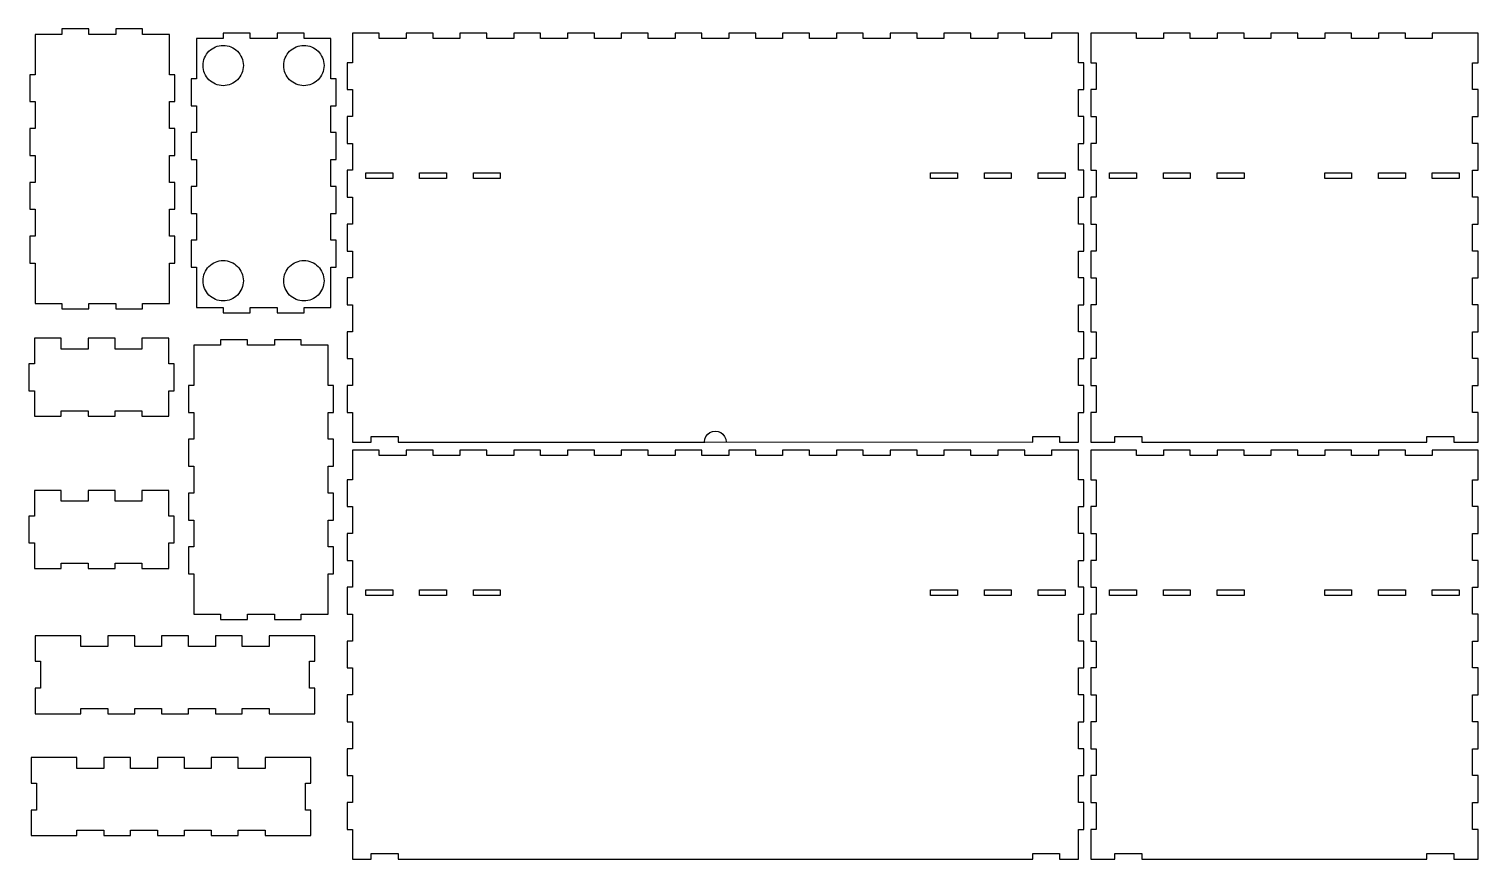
# Model space of a CAD drawing. Extents: x 3 to 542, y 8 to 317.
import ezdxf

# ---------------------------------------------------------------- set-up
doc = ezdxf.new("R2010")
doc.units = 0
doc.layers.add('Layer_1', color=7, linetype='CONTINUOUS')

msp = doc.modelspace()

# ---------------------------------------------------------------- linework, layer by layer
at = {"layer": 'Layer_1', "color": 1}
for points in [[(55.407458, 314.866622), (45.40749, 314.866622), (45.40749, 316.866632), (35.407523, 316.866632), (35.407523, 314.866622), (25.407529, 314.866622), (25.407529, 316.866632), (15.407561, 316.866632), (15.407561, 314.866622), (5.407594, 314.866622), (5.407594, 299.866645), (3.407585, 299.866645), (3.407585, 289.866677), (5.407594, 289.866677), (5.407594, 279.866683), (3.407585, 279.866683), (3.407585, 269.866743), (5.407594, 269.866743), (5.407594, 259.866749), (3.407585, 259.866749), (3.407585, 249.866781), (5.407594, 249.866781), (5.407594, 239.866787), (3.407585, 239.866787), (3.407585, 229.866846), (5.407594, 229.866846), (5.407594, 219.866853), (5.407594, 214.866869), (15.407561, 214.866869), (15.407561, 212.866886), (25.407529, 212.866886), (25.407529, 214.866869), (35.407523, 214.866869), (35.407523, 212.866886), (45.40749, 212.866886), (45.40749, 214.866869), (55.407458, 214.866869), (55.407458, 229.866846), (57.407467, 229.866846), (57.407467, 239.866787), (55.407458, 239.866787), (55.407458, 249.866781), (57.407467, 249.866781), (57.407467, 259.866749), (55.407458, 259.866749), (55.407458, 269.866743), (57.407467, 269.866743), (57.407467, 279.866683), (55.407458, 279.866683), (55.407458, 289.866677), (57.407467, 289.866677), (57.407467, 299.866645), (55.407458, 299.866645), (55.407458, 309.866639)], [(115.40731, 313.339161), (105.407342, 313.339161), (105.407342, 315.33917), (95.407375, 315.33917), (95.407375, 313.339161), (85.407381, 313.339161), (85.407381, 315.33917), (75.407413, 315.33917), (75.407413, 313.339161), (65.407446, 313.339161), (65.407446, 298.339183), (63.407437, 298.339183), (63.407437, 288.339216), (65.407446, 288.339216), (65.407446, 278.339221), (63.407437, 278.339221), (63.407437, 268.33928), (65.407446, 268.33928), (65.407446, 258.339286), (63.407437, 258.339286), (63.407437, 248.339319), (65.407446, 248.339319), (65.407446, 238.339325), (63.407437, 238.339325), (63.407437, 228.339385), (65.407446, 228.339385), (65.407446, 218.339391), (65.407446, 213.339407), (75.407413, 213.339407), (75.407413, 211.339425), (85.407381, 211.339425), (85.407381, 213.339407), (95.407375, 213.339407), (95.407375, 211.339425), (105.407342, 211.339425), (105.407342, 213.339407), (115.40731, 213.339407), (115.40731, 228.339385), (117.407319, 228.339385), (117.407319, 238.339325), (115.40731, 238.339325), (115.40731, 248.339319), (117.407319, 248.339319), (117.407319, 258.339286), (115.40731, 258.339286), (115.40731, 268.33928), (117.407319, 268.33928), (117.407319, 278.339221), (115.40731, 278.339221), (115.40731, 288.339216), (117.407319, 288.339216), (117.407319, 298.339183), (115.40731, 298.339183), (115.40731, 308.339177)], [(393.406956, 163.339555), (393.406956, 174.339527), (395.40695, 174.339527), (395.40695, 184.339502), (393.406956, 184.339502), (393.406956, 194.339477), (395.40695, 194.339477), (395.40695, 204.339453), (393.406956, 204.339453), (393.406956, 214.339425), (395.40695, 214.339425), (395.40695, 224.339401), (393.406956, 224.339401), (393.406956, 234.339375), (395.40695, 234.339375), (395.40695, 244.339351), (393.406956, 244.339351), (393.406956, 254.339326), (395.40695, 254.339326), (395.40695, 264.339296), (393.406956, 264.339296), (393.406956, 274.339271), (395.40695, 274.339271), (395.40695, 284.339247), (393.406956, 284.339247), (393.406956, 294.339223), (395.40695, 294.339223), (395.40695, 304.339198), (393.406956, 304.339198), (393.406956, 315.33917), (383.406981, 315.33917), (383.406981, 313.339174), (373.407003, 313.339174), (373.407003, 315.33917), (363.40703, 315.33917), (363.40703, 313.339174), (353.407055, 313.339174), (353.407055, 315.33917), (343.407082, 315.33917), (343.407082, 313.339174), (333.407104, 313.339174), (333.407104, 315.33917), (323.407132, 315.33917), (323.407132, 313.339174), (313.407156, 313.339174), (313.407156, 315.33917), (303.407184, 315.33917), (303.407184, 313.339174), (293.407208, 313.339174), (293.407208, 315.33917), (283.407233, 315.33917), (283.407233, 313.339174), (273.407258, 313.339174), (273.407258, 315.33917), (263.40729, 315.33917), (263.40729, 313.339174), (253.407323, 313.339174), (253.407323, 315.33917), (243.407329, 315.33917), (243.407329, 313.339174), (233.407361, 313.339174), (233.407361, 315.33917), (223.407368, 315.33917), (223.407368, 313.339174), (213.407427, 313.339174), (213.407427, 315.33917), (203.407433, 315.33917), (203.407433, 313.339174), (193.407465, 313.339174), (193.407465, 315.33917), (183.407472, 315.33917), (183.407472, 313.339174), (173.407505, 313.339174), (173.407505, 315.33917), (163.407538, 315.33917), (163.407538, 313.339174), (153.407544, 313.339174), (153.407544, 315.33917), (143.407576, 315.33917), (143.407576, 313.339174), (133.407609, 313.339174), (133.407609, 315.33917), (123.407641, 315.33917), (123.407641, 304.339198), (121.407631, 304.339198), (121.407631, 294.339223), (123.407641, 294.339223), (123.407641, 284.339247), (121.407631, 284.339247), (121.407631, 274.339271), (123.407641, 274.339271), (123.407641, 264.339296), (121.407631, 264.339296), (121.407631, 254.339326), (123.407641, 254.339326), (123.407641, 244.339351), (121.407631, 244.339351), (121.407631, 234.339375), (123.407641, 234.339375), (123.407641, 224.339401), (121.407631, 224.339401), (121.407631, 214.339425), (123.407641, 214.339425), (123.407641, 204.339453), (121.407631, 204.339453), (121.407631, 194.339477), (123.407641, 194.339477), (123.407641, 184.339502), (121.407631, 184.339502), (121.407631, 174.339527), (123.407641, 174.339527), (123.407614, 163.339555), (130.407608, 163.339555), (130.407608, 165.339569), (140.407575, 165.339569), (140.407575, 163.339555), (254.514867, 163.339562), (262.357292, 163.389585), (376.406977, 163.33957), (376.406977, 165.339569), (386.406953, 165.339569), (386.406953, 163.339555)], [(541.996782, 163.339552), (541.996782, 174.339524), (539.996773, 174.339524), (539.996773, 184.339499), (541.996782, 184.339499), (541.996782, 194.339475), (539.996773, 194.339475), (539.996773, 204.33945), (541.996782, 204.33945), (541.996782, 214.339423), (539.996773, 214.339423), (539.996773, 224.339398), (541.996782, 224.339398), (541.996782, 234.339373), (539.996773, 234.339373), (539.996773, 244.339348), (541.996782, 244.339348), (541.996782, 254.339323), (539.996773, 254.339323), (539.996773, 264.339296), (541.996782, 264.339296), (541.996782, 274.339274), (539.996773, 274.339274), (539.996773, 284.339247), (541.996782, 284.339247), (541.996782, 294.339223), (539.996773, 294.339223), (539.996773, 304.339198), (541.996782, 304.339198), (541.996782, 315.33917), (524.996822, 315.33917), (524.996822, 313.339174), (514.996854, 313.339174), (514.996854, 315.33917), (504.996861, 315.33917), (504.996861, 313.339174), (494.996893, 313.339174), (494.996893, 315.33917), (484.996926, 315.33917), (484.996926, 313.339174), (474.996932, 313.339174), (474.996932, 315.33917), (464.996965, 315.33917), (464.996965, 313.339174), (454.996997, 313.339174), (454.996997, 315.33917), (444.99703, 315.33917), (444.99703, 313.339174), (434.997036, 313.339174), (434.997036, 315.33917), (424.997068, 315.33917), (424.997068, 313.339174), (414.997101, 313.339174), (414.997101, 315.33917), (404.997126, 315.33917), (397.997143, 315.33917), (397.997143, 304.339198), (399.997139, 304.339198), (399.997139, 294.339223), (397.997143, 294.339223), (397.997143, 284.339247), (399.997139, 284.339247), (399.997139, 274.339274), (397.997143, 274.339274), (397.997143, 264.339296), (399.997139, 264.339296), (399.997139, 254.339323), (397.997143, 254.339323), (397.997143, 244.339348), (399.997139, 244.339348), (399.997139, 234.339373), (397.997143, 234.339373), (397.997143, 224.339398), (399.997139, 224.339398), (399.997139, 214.339423), (397.997143, 214.339423), (397.997143, 204.33945), (399.997139, 204.33945), (399.997139, 194.339475), (397.997143, 194.339475), (397.997143, 184.339499), (399.997139, 184.339499), (399.997139, 174.339524), (397.997143, 174.339524), (397.997143, 163.339552), (406.997101, 163.339568), (406.997101, 165.339567), (416.997076, 165.339567), (416.997076, 163.339568), (522.996812, 163.339568), (522.996812, 165.339567), (532.99678, 165.339567), (532.99678, 163.339568)], [(55.13241, 172.91539), (55.13241, 182.415349), (57.132393, 182.415349), (57.132393, 192.415342), (55.13241, 192.415342), (55.13241, 201.915301), (45.132416, 201.915301), (45.132416, 197.914965), (35.132449, 197.914965), (35.132449, 201.915301), (25.132482, 201.915301), (25.132482, 197.914965), (15.132514, 197.914965), (15.132514, 201.915301), (5.13252, 201.915301), (5.13252, 192.415342), (3.132511, 192.415342), (3.132511, 182.415349), (5.13252, 182.415349), (5.13252, 172.91539), (15.132514, 172.91539), (15.132514, 174.915373), (25.132482, 174.915373), (25.132482, 172.91539), (35.132449, 172.91539), (35.132449, 174.915373), (45.132416, 174.915373), (45.132416, 172.91539)], [(114.407326, 199.33948), (104.407351, 199.33948), (104.407351, 201.339489), (94.407367, 201.339489), (94.407367, 199.33948), (84.4074, 199.33948), (84.4074, 201.339489), (74.407433, 201.339489), (74.407433, 199.33948), (64.407465, 199.33948), (64.407465, 184.339502), (62.407456, 184.339502), (62.407456, 174.339535), (64.407465, 174.339535), (64.407465, 164.339541), (62.407456, 164.339541), (62.407456, 154.3396), (64.407465, 154.3396), (64.407465, 144.339606), (62.407456, 144.339606), (62.407456, 134.339638), (64.407465, 134.339638), (64.407465, 124.339645), (62.407456, 124.339645), (62.407456, 114.339704), (64.407465, 114.339704), (64.407465, 104.33971), (64.407465, 99.339726), (74.407433, 99.339726), (74.407433, 97.339743), (84.4074, 97.339743), (84.4074, 99.339726), (94.407367, 99.339726), (94.407367, 97.339743), (104.407351, 97.339743), (104.407351, 99.339726), (114.407326, 99.339726), (114.407326, 114.339704), (116.40732, 114.339704), (116.40732, 124.339645), (114.407326, 124.339645), (114.407326, 134.339638), (116.40732, 134.339638), (116.40732, 144.339606), (114.407326, 144.339606), (114.407326, 154.3396), (116.40732, 154.3396), (116.40732, 164.339541), (114.407326, 164.339541), (114.407326, 174.339535), (116.40732, 174.339535), (116.40732, 184.339502), (114.407326, 184.339502), (114.407326, 194.339496)], [(393.406975, 8.339957), (393.406975, 19.339915), (395.406971, 19.339915), (395.406971, 29.339909), (393.406975, 29.339909), (393.406975, 39.339877), (395.406971, 39.339877), (395.406971, 49.339844), (393.406975, 49.339844), (393.406975, 59.339817), (395.406971, 59.339817), (395.406971, 69.339792), (393.406975, 69.339792), (393.406975, 79.339768), (395.406971, 79.339768), (395.406971, 89.33974), (393.406975, 89.33974), (393.406975, 99.339716), (395.406971, 99.339716), (395.406971, 109.339688), (393.406975, 109.339688), (393.406975, 119.339664), (395.406971, 119.339664), (395.406971, 129.339639), (393.406975, 129.339639), (393.406975, 139.339614), (395.406971, 139.339614), (395.406971, 149.339587), (393.406975, 149.339587), (393.406975, 160.339562), (383.406999, 160.339562), (383.406999, 158.339566), (373.407024, 158.339566), (373.407024, 160.339562), (363.407049, 160.339562), (363.407049, 158.339566), (353.407076, 158.339566), (353.407076, 160.339562), (343.407101, 160.339562), (343.407101, 158.339566), (333.407128, 158.339566), (333.407128, 160.339562), (323.40715, 160.339562), (323.40715, 158.339566), (313.407177, 158.339566), (313.407177, 160.339562), (303.407202, 160.339562), (303.407202, 158.339566), (293.407229, 158.339566), (293.407229, 160.339562), (283.407251, 160.339562), (283.407251, 158.339566), (273.407284, 158.339566), (273.407284, 160.339562), (263.40729, 160.339562), (263.40729, 158.339566), (253.407349, 158.339566), (253.407349, 160.339562), (243.407355, 160.339562), (243.407355, 158.339566), (233.407388, 158.339566), (233.407388, 160.339562), (223.407394, 160.339562), (223.407394, 158.339566), (213.407427, 158.339566), (213.407427, 160.339562), (203.407459, 160.339562), (203.407459, 158.339566), (193.407492, 158.339566), (193.407492, 160.339562), (183.407498, 160.339562), (183.407498, 158.339566), (173.407505, 158.339566), (173.407505, 160.339562), (163.407564, 160.339562), (163.407564, 158.339566), (153.40757, 158.339566), (153.40757, 160.339562), (143.407603, 160.339562), (143.407603, 158.339566), (133.407609, 158.339566), (133.407609, 160.339562), (123.407667, 160.339562), (123.407667, 149.339587), (121.407658, 149.339587), (121.407658, 139.339614), (123.407667, 139.339614), (123.407667, 129.339639), (121.407658, 129.339639), (121.407658, 119.339664), (123.407667, 119.339664), (123.407667, 109.339688), (121.407658, 109.339688), (121.407658, 99.339716), (123.407667, 99.339716), (123.407667, 89.33974), (121.407658, 89.33974), (121.407658, 79.339768), (123.407667, 79.339768), (123.407667, 69.339792), (121.407658, 69.339792), (121.407658, 59.339817), (123.407667, 59.339817), (123.407667, 49.339844), (121.407658, 49.339844), (121.407658, 39.339877), (123.407667, 39.339877), (123.407667, 29.339909), (121.407658, 29.339909), (121.407658, 19.339915), (123.407667, 19.339915), (123.407641, 8.339957), (130.407634, 8.339957), (130.407634, 10.33994), (140.407602, 10.33994), (140.407602, 8.339957), (376.406998, 8.339983), (376.406998, 10.33994), (386.406971, 10.33994), (386.406971, 8.339957)], [(541.996782, 8.339954), (541.996782, 19.339913), (539.996799, 19.339913), (539.996799, 29.339907), (541.996782, 29.339907), (541.996782, 39.339874), (539.996799, 39.339874), (539.996799, 49.339841), (541.996782, 49.339841), (541.996782, 59.339814), (539.996799, 59.339814), (539.996799, 69.33979), (541.996782, 69.33979), (541.996782, 79.339765), (539.996799, 79.339765), (539.996799, 89.339738), (541.996782, 89.339738), (541.996782, 99.339713), (539.996799, 99.339713), (539.996799, 109.339688), (541.996782, 109.339688), (541.996782, 119.339661), (539.996799, 119.339661), (539.996799, 129.339636), (541.996782, 129.339636), (541.996782, 139.339614), (539.996799, 139.339614), (539.996799, 149.339587), (541.996782, 149.339587), (541.996782, 160.339559), (524.996848, 160.339559), (524.996848, 158.339566), (514.996854, 158.339566), (514.996854, 160.339559), (504.996887, 160.339559), (504.996887, 158.339566), (494.99692, 158.339566), (494.99692, 160.339559), (484.996926, 160.339559), (484.996926, 158.339566), (474.996958, 158.339566), (474.996958, 160.339559), (464.996991, 160.339559), (464.996991, 158.339566), (454.997024, 158.339566), (454.997024, 160.339559), (444.99703, 160.339559), (444.99703, 158.339566), (434.997062, 158.339566), (434.997062, 160.339559), (424.997095, 160.339559), (424.997095, 158.339566), (414.99712, 158.339566), (414.99712, 160.339559), (404.997142, 160.339559), (397.997162, 160.339559), (397.997162, 149.339587), (399.997158, 149.339587), (399.997158, 139.339614), (397.997162, 139.339614), (397.997162, 129.339636), (399.997158, 129.339636), (399.997158, 119.339661), (397.997162, 119.339661), (397.997162, 109.339688), (399.997158, 109.339688), (399.997158, 99.339713), (397.997162, 99.339713), (397.997162, 89.339738), (399.997158, 89.339738), (399.997158, 79.339765), (397.997162, 79.339765), (397.997162, 69.33979), (399.997158, 69.33979), (399.997158, 59.339814), (397.997162, 59.339814), (397.997162, 49.339841), (399.997158, 49.339841), (399.997158, 39.339874), (397.997162, 39.339874), (397.997162, 29.339907), (399.997158, 29.339907), (399.997158, 19.339913), (397.997162, 19.339913), (397.997162, 8.339954), (406.997119, 8.33998), (406.997119, 10.339937), (416.997095, 10.339937), (416.997095, 8.33998), (522.996812, 8.33998), (522.996812, 10.339937), (532.996806, 10.339937), (532.996806, 8.33998)], [(55.13241, 116.339443), (55.13241, 125.839428), (57.132393, 125.839428), (57.132393, 135.839395), (55.13241, 135.839395), (55.13241, 145.33938), (45.132416, 145.33938), (45.132416, 141.339018), (35.132449, 141.339018), (35.132449, 145.33938), (25.132482, 145.33938), (25.132482, 141.339018), (15.132514, 141.339018), (15.132514, 145.33938), (5.13252, 145.33938), (5.13252, 135.839395), (3.132511, 135.839395), (3.132511, 125.839428), (5.13252, 125.839428), (5.13252, 116.339443), (15.132514, 116.339443), (15.132514, 118.339426), (25.132482, 118.339426), (25.132482, 116.339443), (35.132449, 116.339443), (35.132449, 118.339426), (45.132416, 118.339426), (45.132416, 116.339443)], [(109.440968, 62.320985), (109.440968, 71.820943), (107.440959, 71.820943), (107.440959, 81.820937), (109.440968, 81.820937), (109.440968, 91.320895), (92.441008, 91.320895), (92.441008, 87.320559), (82.441014, 87.320559), (82.441014, 91.320895), (72.441073, 91.320895), (72.441073, 87.320559), (62.441079, 87.320559), (62.441079, 91.320895), (52.441112, 91.320895), (52.441112, 87.320559), (42.441118, 87.320559), (42.441118, 91.320895), (32.441177, 91.320895), (32.441177, 87.320559), (22.441183, 87.320559), (22.441183, 91.320895), (12.441189, 91.320895), (5.441223, 91.320895), (5.441223, 81.820937), (7.441232, 81.820937), (7.441232, 71.820943), (5.441223, 71.820943), (5.441223, 62.320985), (22.441183, 62.320985), (22.441183, 64.320968), (32.441177, 64.320968), (32.441177, 62.320985), (42.441118, 62.320985), (42.441118, 64.320968), (52.441112, 64.320968), (52.441112, 62.320985), (62.441079, 62.320985), (62.441079, 64.320968), (72.441073, 64.320968), (72.441073, 62.320985), (82.441014, 62.320985), (82.441014, 64.320968), (92.441008, 64.320968), (92.441008, 62.320985), (102.440975, 62.320985)], [(107.910914, 17.024486), (107.910914, 26.524339), (105.910904, 26.524339), (105.910904, 36.524253), (107.910914, 36.524253), (107.910914, 46.02437), (90.910953, 46.02437), (90.910953, 42.023875), (80.910959, 42.023875), (80.910959, 46.02437), (70.911045, 46.02437), (70.911045, 42.023875), (60.911051, 42.023875), (60.911051, 46.02437), (50.911084, 46.02437), (50.911084, 42.023875), (40.91109, 42.023875), (40.91109, 46.02437), (30.911149, 46.02437), (30.911149, 42.023875), (20.911155, 42.023875), (20.911155, 46.02437), (10.911161, 46.02437), (3.911195, 46.02437), (3.911195, 36.524253), (5.911204, 36.524253), (5.911204, 26.524339), (3.911195, 26.524339), (3.911195, 17.024486), (20.911155, 17.024486), (20.911155, 19.024469), (30.911149, 19.024469), (30.911149, 17.024486), (40.91109, 17.024486), (40.91109, 19.024469), (50.911084, 19.024469), (50.911084, 17.024486), (60.911051, 17.024486), (60.911051, 19.024469), (70.911045, 19.024469), (70.911045, 17.024486), (80.910959, 17.024486), (80.910959, 19.024469), (90.910953, 19.024469), (90.910953, 17.024486), (100.910921, 17.024486)]]:
    msp.add_lwpolyline(points, close=True, dxfattribs=at)
at = {"layer": 'Layer_1', "color": 7}
for points in [[(138.407566, 261.339327), (128.407625, 261.339327), (128.407625, 263.33932), (138.407566, 263.33932)], [(158.407527, 261.339327), (148.40756, 261.339327), (148.40756, 263.33932), (158.407527, 263.33932)], [(178.407462, 261.339327), (168.407521, 261.339327), (168.407521, 263.33932), (178.407462, 263.33932)], [(348.407047, 261.339327), (338.407072, 261.339327), (338.407072, 263.33932), (348.407047, 263.33932)], [(368.406998, 261.339327), (358.407023, 261.339327), (358.407023, 263.33932), (368.406998, 263.33932)], [(388.406946, 261.339327), (378.406973, 261.339327), (378.406973, 263.33932), (388.406946, 263.33932)], [(414.997083, 261.339324), (404.99711, 261.339324), (404.99711, 263.339318), (414.997083, 263.339318)], [(434.997036, 261.339324), (424.997042, 261.339324), (424.997042, 263.339318), (434.997036, 263.339318)], [(454.996971, 261.339324), (444.997003, 261.339324), (444.997003, 263.339318), (454.996971, 263.339318)], [(494.996867, 261.339324), (484.996899, 261.339324), (484.996899, 263.339318), (494.996867, 263.339318)], [(514.996828, 261.339324), (504.996861, 261.339324), (504.996861, 263.339318), (514.996828, 263.339318)], [(534.996763, 261.339324), (524.996795, 261.339324), (524.996795, 263.339318), (534.996763, 263.339318)], [(138.407593, 106.339719), (128.407625, 106.339719), (128.407625, 108.339713), (138.407593, 108.339713)], [(158.407554, 106.339719), (148.407586, 106.339719), (148.407586, 108.339713), (158.407554, 108.339713)], [(178.407489, 106.339719), (168.407521, 106.339719), (168.407521, 108.339713), (178.407489, 108.339713)], [(348.407069, 106.339719), (338.407093, 106.339719), (338.407093, 108.339713), (348.407069, 108.339713)], [(368.407019, 106.339719), (358.407044, 106.339719), (358.407044, 108.339713), (368.407019, 108.339713)], [(388.406967, 106.339719), (378.406992, 106.339719), (378.406992, 108.339713), (388.406967, 108.339713)], [(414.997101, 106.339717), (404.997126, 106.339717), (404.997126, 108.33971), (414.997101, 108.33971)], [(434.997036, 106.339717), (424.997068, 106.339717), (424.997068, 108.33971), (434.997036, 108.33971)], [(454.996997, 106.339717), (444.99703, 106.339717), (444.99703, 108.33971), (454.996997, 108.33971)], [(494.996893, 106.339717), (484.996926, 106.339717), (484.996926, 108.33971), (494.996893, 108.33971)], [(514.996854, 106.339717), (504.996861, 106.339717), (504.996861, 108.33971), (514.996854, 108.33971)], [(534.996789, 106.339717), (524.996822, 106.339717), (524.996822, 108.33971), (534.996789, 108.33971)]]:
    msp.add_lwpolyline(points, close=True, dxfattribs=at)
for points in [[(67.857432, 303.289214), (67.857432, 305.278322), (68.647609, 307.185992), (70.054132, 308.592489)], [(70.054132, 308.592489), (71.460655, 309.999012), (73.368299, 310.789189), (75.357407, 310.789189)], [(75.357407, 310.789189), (77.346542, 310.789189), (79.254186, 309.999012), (80.660709, 308.592489)], [(80.660709, 308.592489), (82.067232, 307.185992), (82.857409, 305.278322), (82.857409, 303.289214)], [(97.85736, 303.289214), (97.85736, 305.278322), (98.647538, 307.185992), (100.054061, 308.592489)], [(100.054061, 308.592489), (101.460584, 309.999012), (103.368227, 310.789189), (105.357336, 310.789189)], [(105.357336, 310.789189), (107.346471, 310.789189), (109.254114, 309.999012), (110.660638, 308.592489)], [(110.660638, 308.592489), (112.067161, 307.185992), (112.857311, 305.278322), (112.857311, 303.289214)], [(70.054132, 297.985912), (68.647609, 299.392435), (67.857432, 301.300079), (67.857432, 303.289214)], [(82.857409, 303.289214), (82.857409, 301.300079), (82.067232, 299.392435), (80.660709, 297.985912)], [(100.054061, 297.985912), (98.647538, 299.392435), (97.85736, 301.300079), (97.85736, 303.289214)], [(112.857311, 303.289214), (112.857311, 301.300079), (112.067161, 299.392435), (110.660638, 297.985912)], [(75.357407, 295.789238), (73.368299, 295.789238), (71.460655, 296.579415), (70.054132, 297.985912)], [(80.660709, 297.985912), (79.254186, 296.579415), (77.346542, 295.789238), (75.357407, 295.789238)], [(105.357336, 295.789238), (103.368227, 295.789238), (101.460584, 296.579415), (100.054061, 297.985912)], [(110.660638, 297.985912), (109.254114, 296.579415), (107.346471, 295.789238), (105.357336, 295.789238)], [(67.857432, 223.289422), (67.857432, 225.27853), (68.647609, 227.186174), (70.054132, 228.592697)], [(70.054132, 228.592697), (71.460655, 229.99922), (73.368299, 230.789397), (75.357407, 230.789397)], [(75.357407, 230.789397), (77.346542, 230.789397), (79.254186, 229.99922), (80.660709, 228.592697)], [(80.660709, 228.592697), (82.067232, 227.186174), (82.857409, 225.27853), (82.857409, 223.289422)], [(97.85736, 223.289422), (97.85736, 225.27853), (98.647538, 227.186174), (100.054061, 228.592697)], [(100.054061, 228.592697), (101.460584, 229.99922), (103.368227, 230.789397), (105.357336, 230.789397)], [(105.357336, 230.789397), (107.346471, 230.789397), (109.254114, 229.99922), (110.660638, 228.592697)], [(110.660638, 228.592697), (112.067161, 227.186174), (112.857311, 225.27853), (112.857311, 223.289422)], [(70.054132, 217.98612), (68.647609, 219.392643), (67.857432, 221.300287), (67.857432, 223.289422)], [(82.857409, 223.289422), (82.857409, 221.300287), (82.067232, 219.392643), (80.660709, 217.98612)], [(100.054061, 217.98612), (98.647538, 219.392643), (97.85736, 221.300287), (97.85736, 223.289422)], [(112.857311, 223.289422), (112.857311, 221.300287), (112.067161, 219.392643), (110.660638, 217.98612)], [(75.357407, 215.78942), (73.368299, 215.78942), (71.460655, 216.579597), (70.054132, 217.98612)], [(80.660709, 217.98612), (79.254186, 216.579597), (77.346542, 215.78942), (75.357407, 215.78942)], [(105.357336, 215.78942), (103.368227, 215.78942), (101.460584, 216.579597), (100.054061, 217.98612)], [(110.660638, 217.98612), (109.254114, 216.579597), (107.346471, 215.78942), (105.357336, 215.78942)], [(256.357317, 166.853675), (257.594904, 167.568202), (259.119696, 167.568202), (260.357283, 166.853675)], [(254.357334, 163.389585), (254.357334, 164.818642), (255.11973, 166.139144), (256.357317, 166.853675)], [(260.357283, 166.853675), (261.594897, 166.139144), (262.357292, 164.818642), (262.357292, 163.389585)]]:
    msp.add_open_spline(points, degree=3, dxfattribs=at)

doc.saveas('drawing.dxf')
